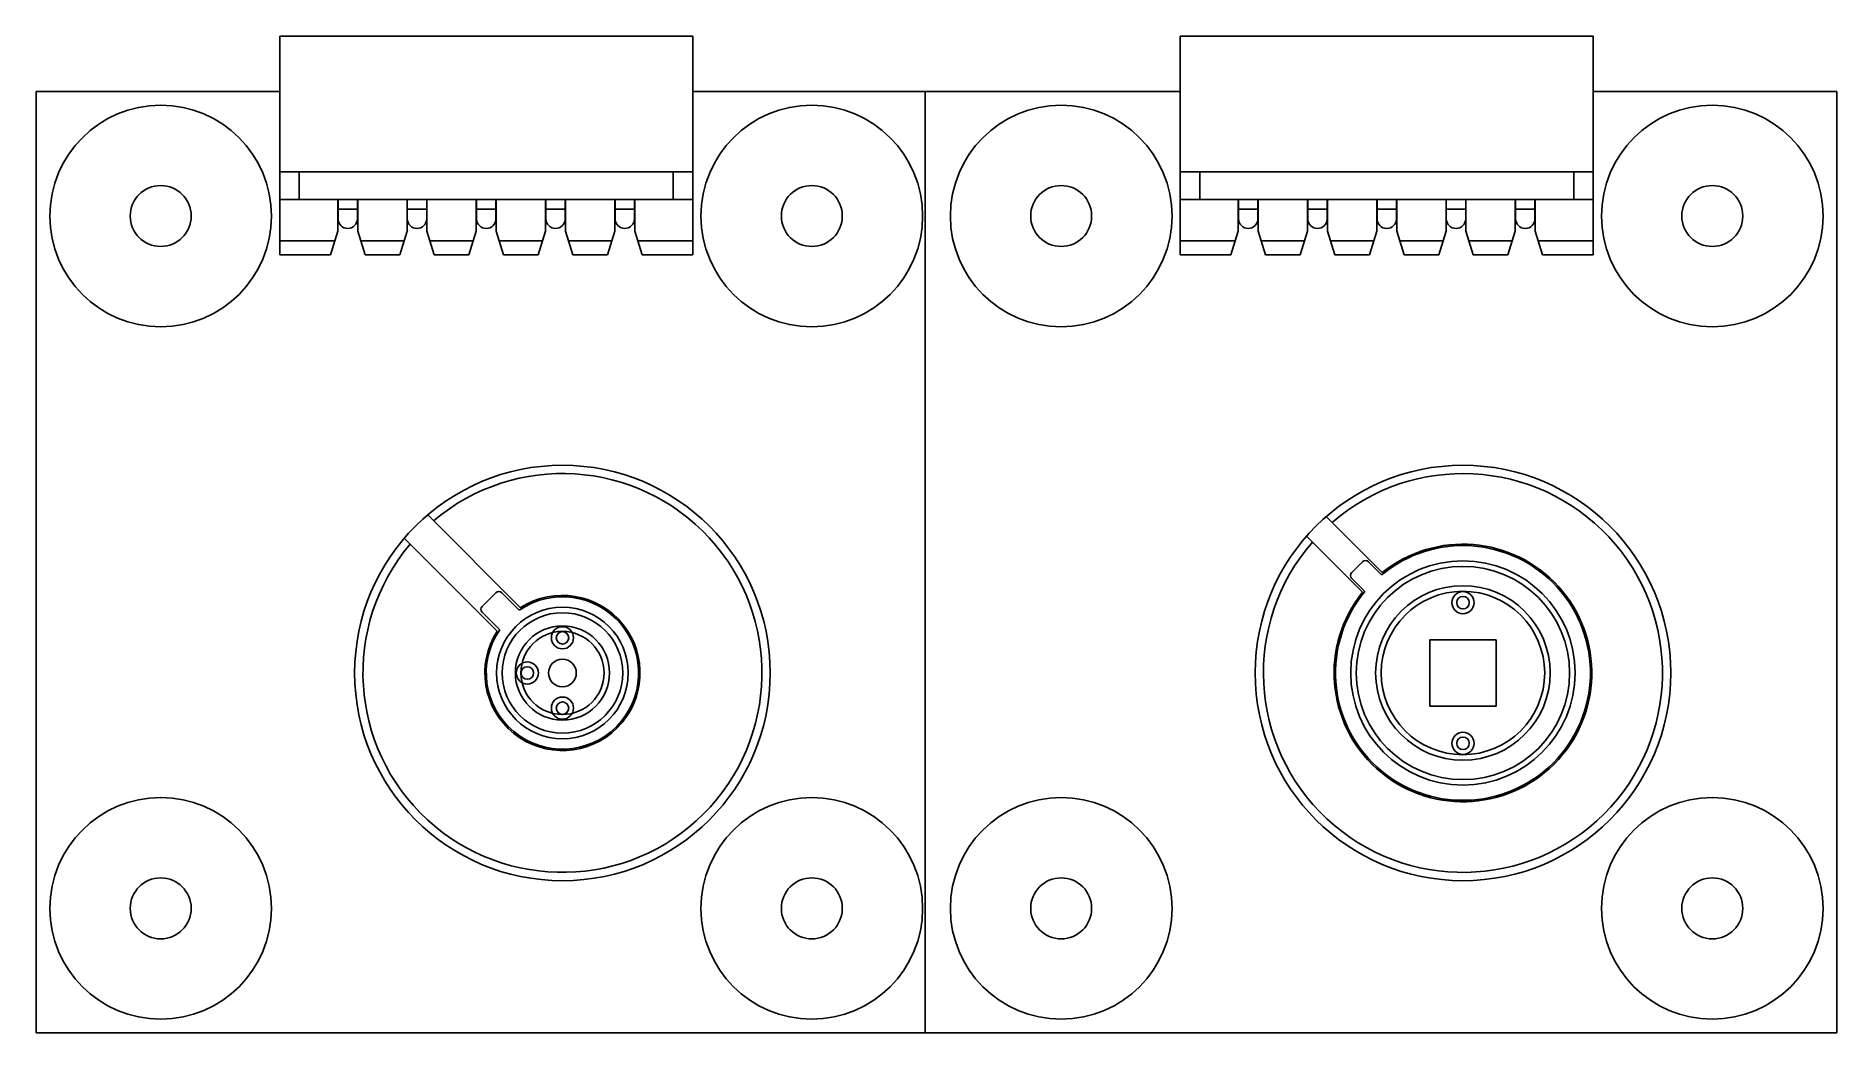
# Model space of a CAD drawing. Header units: millimetres. Extents: x 3.7 to 68.7, y 168 to 204.
import ezdxf

# ---------------------------------------------------------------- set-up
doc = ezdxf.new("R2010")
doc.units = ezdxf.units.MM
doc.header["$LTSCALE"] = 23.1
doc.layers.get('0').update_dxf_attribs({"linetype": 'CONTINUOUS'})
for name, color, linetype in [('22057055_1SHAPE', 7, 'CONTINUOUS'), ('A19-009P-3106_UV_PD_ARRAY_SHAPE', 7, 'CONTINUOUS'), ('A19-009P-3107_MIR_PD_ARRAYSHAPE', 7, 'CONTINUOUS'), ('A19-009P-4401_UV_PD_MOUNT_SHAPE', 7, 'CONTINUOUS'), ('A19-009P-5401_MIR_PD_MOUNTSHAPE', 7, 'CONTINUOUS'), ('G12183-010KSHAPE', 7, 'CONTINUOUS'), ('S12698-01SHAPE', 7, 'CONTINUOUS')]:
    doc.layers.add(name, color=color, linetype=linetype)

msp = doc.modelspace()

# ---------------------------------------------------------------- linework, layer by layer
for centre in [(8.227, 197.495), (31.727, 197.495), (40.727, 197.495), (64.227, 197.495), (8.227, 172.495), (31.727, 172.495), (40.727, 172.495), (64.227, 172.495)]:
    msp.add_circle(centre, 4)
at = {"layer": '22057055_1SHAPE', "color": 7, "linetype": 'Continuous'}
for p, q in [((12.527, 203.995), (27.427, 203.995)), ((12.527, 203.995), (12.527, 196.095)), ((27.427, 203.995), (27.427, 196.095)), ((45.027, 203.995), (59.927, 203.995)), ((45.027, 203.995), (45.027, 196.095)), ((59.927, 203.995), (59.927, 196.095)), ((27.427, 199.095), (12.527, 199.095)), ((13.227, 198.095), (13.227, 199.095)), ((26.727, 199.095), (26.727, 198.095)), ((59.927, 199.095), (45.027, 199.095)), ((45.727, 198.095), (45.727, 199.095)), ((59.227, 199.095), (59.227, 198.095)), ((27.427, 198.095), (12.527, 198.095)), ((14.617, 198.095), (14.617, 196.945)), ((14.627, 198.095), (14.627, 197.395)), ((15.327, 197.745), (14.627, 197.745)), ((15.327, 198.095), (15.327, 197.395)), ((15.337, 196.945), (15.337, 198.095)), ((17.117, 198.095), (17.117, 196.945)), ((17.127, 198.095), (17.127, 197.395)), ((17.827, 197.745), (17.127, 197.745)), ((17.827, 198.095), (17.827, 197.395)), ((17.837, 196.945), (17.837, 198.095)), ((19.617, 198.095), (19.617, 196.945)), ((19.627, 198.095), (19.627, 197.395)), ((20.327, 197.745), (19.627, 197.745)), ((20.327, 198.095), (20.327, 197.395)), ((20.337, 196.945), (20.337, 198.095)), ((22.117, 198.095), (22.117, 196.945)), ((22.127, 198.095), (22.127, 197.395)), ((22.827, 197.745), (22.127, 197.745)), ((22.827, 198.095), (22.827, 197.395)), ((22.837, 196.945), (22.837, 198.095)), ((24.617, 198.095), (24.617, 196.945)), ((24.627, 198.095), (24.627, 197.395)), ((25.327, 197.745), (24.627, 197.745)), ((25.327, 198.095), (25.327, 197.395)), ((25.337, 196.945), (25.337, 198.095)), ((59.927, 198.095), (45.027, 198.095)), ((47.117, 198.095), (47.117, 196.945)), ((47.127, 198.095), (47.127, 197.395)), ((47.827, 197.745), (47.127, 197.745)), ((47.827, 198.095), (47.827, 197.395)), ((47.837, 196.945), (47.837, 198.095)), ((49.617, 198.095), (49.617, 196.945)), ((49.627, 198.095), (49.627, 197.395)), ((50.327, 197.745), (49.627, 197.745)), ((50.327, 198.095), (50.327, 197.395)), ((50.337, 196.945), (50.337, 198.095)), ((52.117, 198.095), (52.117, 196.945)), ((52.127, 198.095), (52.127, 197.395)), ((52.827, 197.745), (52.127, 197.745)), ((52.827, 198.095), (52.827, 197.395)), ((52.837, 196.945), (52.837, 198.095)), ((54.617, 198.095), (54.617, 196.945)), ((54.627, 198.095), (54.627, 197.395)), ((55.327, 197.745), (54.627, 197.745)), ((55.327, 198.095), (55.327, 197.395)), ((55.337, 196.945), (55.337, 198.095)), ((57.117, 198.095), (57.117, 196.945)), ((57.127, 198.095), (57.127, 197.395)), ((57.827, 197.745), (57.127, 197.745)), ((57.827, 198.095), (57.827, 197.395)), ((57.837, 196.945), (57.837, 198.095)), ((12.527, 196.595), (14.508, 196.595)), ((14.617, 196.945), (14.352, 196.095)), ((15.337, 196.945), (15.602, 196.095)), ((17.008, 196.595), (15.446, 196.595)), ((17.117, 196.945), (16.852, 196.095)), ((17.837, 196.945), (18.102, 196.095)), ((19.508, 196.595), (17.946, 196.595)), ((19.617, 196.945), (19.352, 196.095)), ((20.337, 196.945), (20.602, 196.095)), ((22.008, 196.595), (20.446, 196.595)), ((22.117, 196.945), (21.852, 196.095)), ((22.837, 196.945), (23.102, 196.095)), ((24.508, 196.595), (22.946, 196.595)), ((24.617, 196.945), (24.352, 196.095)), ((25.337, 196.945), (25.602, 196.095)), ((25.446, 196.595), (27.427, 196.595)), ((45.027, 196.595), (47.008, 196.595)), ((47.117, 196.945), (46.852, 196.095)), ((47.837, 196.945), (48.102, 196.095)), ((49.508, 196.595), (47.946, 196.595)), ((49.617, 196.945), (49.352, 196.095)), ((50.337, 196.945), (50.602, 196.095)), ((52.008, 196.595), (50.446, 196.595)), ((52.117, 196.945), (51.852, 196.095)), ((52.837, 196.945), (53.102, 196.095)), ((54.508, 196.595), (52.946, 196.595)), ((54.617, 196.945), (54.352, 196.095)), ((55.337, 196.945), (55.602, 196.095)), ((57.008, 196.595), (55.446, 196.595)), ((57.117, 196.945), (56.852, 196.095)), ((57.837, 196.945), (58.102, 196.095)), ((57.946, 196.595), (59.927, 196.595)), ((12.527, 196.095), (14.352, 196.095)), ((15.602, 196.095), (16.852, 196.095)), ((18.102, 196.095), (19.352, 196.095)), ((20.602, 196.095), (21.852, 196.095)), ((23.102, 196.095), (24.352, 196.095)), ((25.602, 196.095), (27.427, 196.095)), ((45.027, 196.095), (46.852, 196.095)), ((48.102, 196.095), (49.352, 196.095)), ((50.602, 196.095), (51.852, 196.095)), ((53.102, 196.095), (54.352, 196.095)), ((55.602, 196.095), (56.852, 196.095)), ((58.102, 196.095), (59.927, 196.095))]:
    msp.add_line(p, q, dxfattribs=at)
for centre in [(14.977, 197.395), (17.477, 197.395), (19.977, 197.395), (22.477, 197.395), (24.977, 197.395), (47.477, 197.395), (49.977, 197.395), (52.477, 197.395), (54.977, 197.395), (57.477, 197.395)]:
    msp.add_arc(centre, 0.35, 180, 0, dxfattribs=at)
at = {"layer": 'A19-009P-3106_UV_PD_ARRAY_SHAPE', "color": 7, "linetype": 'Continuous'}
for centre in [(55.227, 183.535), (55.227, 178.455)]:
    msp.add_circle(centre, 0.4, dxfattribs=at)
at = {"layer": 'A19-009P-3107_MIR_PD_ARRAYSHAPE', "color": 7, "linetype": 'Continuous'}
for p, q in [((3.727, 201.995), (3.727, 167.995)), ((12.527, 201.995), (3.727, 201.995)), ((36.227, 201.995), (27.427, 201.995)), ((35.823, 201.995), (35.823, 167.995)), ((45.027, 201.995), (36.227, 201.995)), ((68.727, 201.995), (59.927, 201.995)), ((68.727, 170.495), (68.727, 201.995)), ((68.727, 201.995), (68.727, 167.995)), ((3.727, 167.995), (36.227, 167.995)), ((36.227, 167.995), (68.727, 167.995))]:
    msp.add_line(p, q, dxfattribs=at)
for centre, radius in [((8.227, 197.495), 1.1), ((31.727, 197.495), 1.1), ((40.727, 197.495), 1.1), ((64.227, 197.495), 1.1), ((22.727, 182.265), 0.4), ((21.457, 180.995), 0.4), ((22.727, 179.725), 0.4), ((8.227, 172.495), 1.1), ((31.727, 172.495), 1.1), ((40.727, 172.495), 1.1), ((64.227, 172.495), 1.1)]:
    msp.add_circle(centre, radius, dxfattribs=at)
at = {"layer": 'A19-009P-4401_UV_PD_MOUNT_SHAPE', "color": 7, "linetype": 'Continuous'}
for p, q in [((50.289, 186.64), (52.311, 184.618)), ((51.604, 183.91), (49.582, 185.933))]:
    msp.add_line(p, q, dxfattribs=at)
msp.add_circle((55.227, 180.995), 7.5, dxfattribs=at)
for radius, start, end in [(7.2, 138.98208, 131.01792), (4.65, 141.17277, 128.82723)]:
    msp.add_arc((55.227, 180.995), radius, start, end, dxfattribs=at)
at = {"layer": 'A19-009P-5401_MIR_PD_MOUNTSHAPE', "color": 7, "linetype": 'Continuous'}
for p, q in [((17.865, 186.706), (21.217, 183.353)), ((20.369, 182.505), (17.016, 185.857))]:
    msp.add_line(p, q, dxfattribs=at)
msp.add_circle((22.727, 180.995), 7.5, dxfattribs=at)
for radius, start, end in [(7.2, 139.78019, 130.21981), (2.8, 147.37363, 122.62637)]:
    msp.add_arc((22.727, 180.995), radius, start, end, dxfattribs=at)
at = {"layer": 'G12183-010KSHAPE', "color": 7, "linetype": 'Continuous'}
for p, q in [((20.323, 183.894), (19.828, 183.399)), ((21.168, 183.261), (20.535, 183.894)), ((19.828, 183.187), (20.461, 182.554))]:
    msp.add_line(p, q, dxfattribs=at)
for centre, radius in [((22.727, 180.995), 2.375), ((22.727, 180.995), 2.175), ((22.727, 180.995), 1.7), ((22.727, 180.995), 1.5), ((22.727, 182.265), 0.225), ((22.727, 180.995), 0.5), ((21.457, 180.995), 0.225), ((22.727, 179.725), 0.225)]:
    msp.add_circle(centre, radius, dxfattribs=at)
for centre, radius, start, end in [((19.934, 183.293), 0.15, 135, 225), ((22.727, 180.995), 2.75, 145.47568, 124.52432), ((20.429, 183.788), 0.15, 45, 135)]:
    msp.add_arc(centre, radius, start, end, dxfattribs=at)
at = {"layer": 'S12698-01SHAPE', "color": 7, "linetype": 'Continuous'}
for p, q in [((51.603, 185.008), (51.214, 184.619)), ((52.289, 184.534), (51.815, 185.008)), ((51.214, 184.407), (51.688, 183.933)), ((54.027, 179.795), (54.027, 182.195)), ((54.027, 182.195), (56.427, 182.195)), ((56.427, 182.195), (56.427, 179.795)), ((56.427, 179.795), (54.027, 179.795))]:
    msp.add_line(p, q, dxfattribs=at)
for centre, radius in [((55.227, 180.995), 4.05), ((55.227, 180.995), 3.85), ((55.227, 180.995), 3.15), ((55.227, 180.995), 2.95), ((55.227, 183.535), 0.225), ((55.227, 178.455), 0.225)]:
    msp.add_circle(centre, radius, dxfattribs=at)
for centre, radius, start, end in [((55.227, 180.995), 4.6, 140.30119, 129.69881), ((51.32, 184.513), 0.15, 135, 225), ((51.709, 184.902), 0.15, 45, 135)]:
    msp.add_arc(centre, radius, start, end, dxfattribs=at)

doc.saveas('drawing.dxf')
